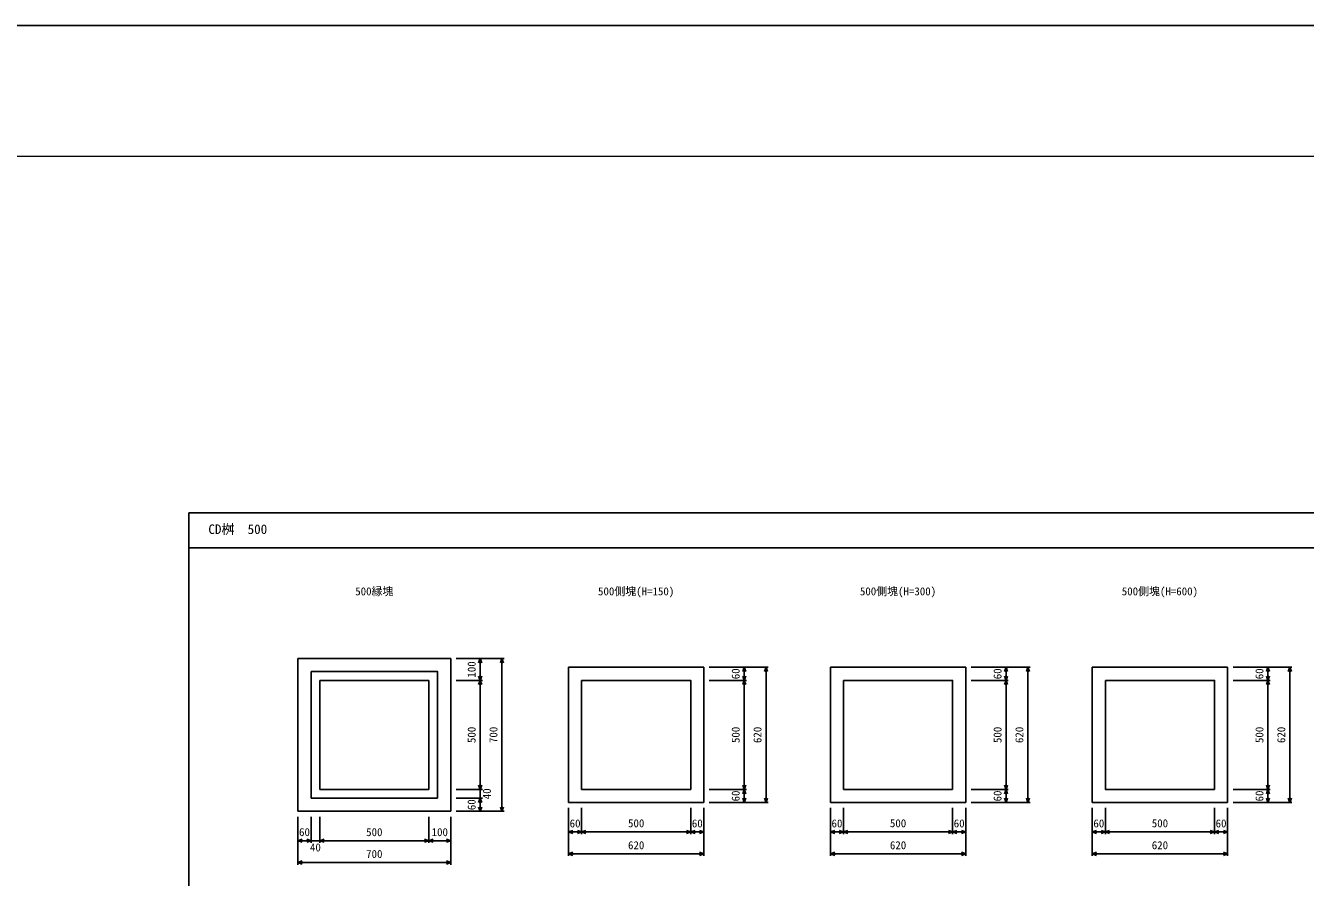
# Model space of a CAD drawing. Units: millimetres, scale not verified. Extents: x -12600 to 12600, y -8910 to 8910.
# Drawn here: x 2120 to 7985, y 5006 to 8910 of the extents above; entities that cross this region are included whole.
import ezdxf
from ezdxf.enums import TextEntityAlignment as Align

# ---------------------------------------------------------------- set-up
doc = ezdxf.new("R2010")
doc.units = ezdxf.units.MM
doc.header["$LTSCALE"] = 30
for name, color, linetype, lineweight in [('0-0_DIM', 7, 'Continuous', 25), ('0-1_Defpoints', 5, 'Continuous', 25), ('0-4_OUTLINE', 3, 'Continuous', 25), ('0-6_TXT', 7, 'Continuous', 25), ('0-7_WAKU', 3, 'Continuous', 13)]:
    doc.layers.add(name, color=color, linetype=linetype, lineweight=lineweight)
doc.styles.add('ＭＳ ゴシック', font='')
doc.styles.get('ＭＳ ゴシック').set_extended_font_data('MS Gothic')

msp = doc.modelspace()

# ---------------------------------------------------------------- linework, layer by layer
at = {"layer": '0-0_DIM'}
for p, q in [((2868.48, 6516.57), (9368.48, 6516.57)), ((4313.48, 6009.19), (4093.48, 6009.19)), ((4203.48, 6009.19), (4203.48, 5909.19)), ((4303.48, 6009.19), (4303.48, 5309.19)), ((5523.48, 5969.19), (5253.48, 5969.19)), ((5413.48, 5969.19), (5413.48, 5909.19)), ((5513.48, 5969.19), (5513.48, 5349.19)), ((6723.48, 5969.19), (6453.48, 5969.19)), ((6613.48, 5969.19), (6613.48, 5909.19)), ((6713.48, 5969.19), (6713.48, 5349.19)), ((7923.48, 5969.19), (7653.48, 5969.19)), ((7813.48, 5969.19), (7813.48, 5909.19)), ((7913.48, 5969.19), (7913.48, 5349.19)), ((4213.48, 5909.19), (4093.48, 5909.19)), ((4203.48, 5909.19), (4203.48, 5409.19)), ((5423.48, 5909.19), (5253.48, 5909.19)), ((5413.48, 5909.19), (5413.48, 5409.19)), ((6623.48, 5909.19), (6453.48, 5909.19)), ((6613.48, 5909.19), (6613.48, 5409.19)), ((7823.48, 5909.19), (7653.48, 5909.19)), ((7813.48, 5909.19), (7813.48, 5409.19)), ((4213.48, 5409.19), (4093.48, 5409.19)), ((4203.48, 5409.19), (4203.48, 5369.19)), ((5423.48, 5409.19), (5253.48, 5409.19)), ((5413.48, 5349.19), (5413.48, 5409.19)), ((6623.48, 5409.19), (6453.48, 5409.19)), ((6613.48, 5349.19), (6613.48, 5409.19)), ((7823.48, 5409.19), (7653.48, 5409.19)), ((7813.48, 5349.19), (7813.48, 5409.19)), ((4213.48, 5369.19), (4093.48, 5369.19)), ((4203.48, 5369.19), (4203.48, 5309.19)), ((5523.48, 5349.19), (5253.48, 5349.19)), ((6723.48, 5349.19), (6453.48, 5349.19)), ((7923.48, 5349.19), (7653.48, 5349.19)), ((3368.48, 5064.19), (3368.48, 5284.19)), ((3428.48, 5164.19), (3428.48, 5284.19)), ((3468.48, 5164.19), (3468.48, 5284.19)), ((3968.48, 5164.19), (3968.48, 5284.19)), ((4068.48, 5064.19), (4068.48, 5284.19)), ((4313.48, 5309.19), (4093.48, 5309.19)), ((4608.48, 5104.19), (4608.48, 5324.19)), ((4668.48, 5204.19), (4668.48, 5324.19)), ((5168.48, 5204.19), (5168.48, 5324.19)), ((5228.48, 5104.19), (5228.48, 5324.19)), ((5808.48, 5104.19), (5808.48, 5324.19)), ((5868.48, 5204.19), (5868.48, 5324.19)), ((6368.48, 5204.19), (6368.48, 5324.19)), ((6428.48, 5104.19), (6428.48, 5324.19)), ((7008.48, 5104.19), (7008.48, 5324.19)), ((7068.48, 5204.19), (7068.48, 5324.19)), ((7568.48, 5204.19), (7568.48, 5324.19)), ((7628.48, 5104.19), (7628.48, 5324.19)), ((3368.48, 5174.19), (3428.48, 5174.19)), ((3428.48, 5174.19), (3468.48, 5174.19)), ((3468.48, 5174.19), (3968.48, 5174.19)), ((3968.48, 5174.19), (4068.48, 5174.19)), ((4668.48, 5214.19), (4608.48, 5214.19)), ((4668.48, 5214.19), (5168.48, 5214.19)), ((5168.48, 5214.19), (5228.48, 5214.19)), ((5868.48, 5214.19), (5808.48, 5214.19)), ((5868.48, 5214.19), (6368.48, 5214.19)), ((6368.48, 5214.19), (6428.48, 5214.19)), ((7068.48, 5214.19), (7008.48, 5214.19)), ((7068.48, 5214.19), (7568.48, 5214.19)), ((7568.48, 5214.19), (7628.48, 5214.19)), ((4608.48, 5114.19), (5228.48, 5114.19)), ((5808.48, 5114.19), (6428.48, 5114.19)), ((7008.48, 5114.19), (7628.48, 5114.19)), ((3368.48, 5074.19), (4068.48, 5074.19))]:
    msp.add_line(p, q, dxfattribs=at)
msp.add_lwpolyline([(2868.48, 2376.57), (9368.48, 2376.57), (9368.48, 6676.57), (2868.48, 6676.57)], close=True, dxfattribs=at)
for points in [[(4210.56, 5989.73), (4203.48, 6009.19), (4196.39, 5989.73)], [(4310.56, 5989.73), (4303.48, 6009.19), (4296.39, 5989.73)], [(4210.56, 5928.65), (4203.48, 5909.19), (4196.39, 5928.65)], [(5420.56, 5949.73), (5413.48, 5969.19), (5406.39, 5949.73)], [(5420.56, 5928.65), (5413.48, 5909.19), (5406.39, 5928.65)], [(5520.56, 5949.73), (5513.48, 5969.19), (5506.39, 5949.73)], [(6620.56, 5949.73), (6613.48, 5969.19), (6606.39, 5949.73)], [(6620.56, 5928.65), (6613.48, 5909.19), (6606.39, 5928.65)], [(6720.56, 5949.73), (6713.48, 5969.19), (6706.39, 5949.73)], [(7820.56, 5949.73), (7813.48, 5969.19), (7806.39, 5949.73)], [(7820.56, 5928.65), (7813.48, 5909.19), (7806.39, 5928.65)], [(7920.56, 5949.73), (7913.48, 5969.19), (7906.39, 5949.73)], [(4210.56, 5889.73), (4203.48, 5909.19), (4196.39, 5889.73)], [(5420.56, 5889.73), (5413.48, 5909.19), (5406.39, 5889.73)], [(6620.56, 5889.73), (6613.48, 5909.19), (6606.39, 5889.73)], [(7820.56, 5889.73), (7813.48, 5909.19), (7806.39, 5889.73)], [(4210.56, 5428.65), (4203.48, 5409.19), (4196.39, 5428.65)], [(5420.56, 5428.65), (5413.48, 5409.19), (5406.39, 5428.65)], [(5420.56, 5389.73), (5413.48, 5409.19), (5406.39, 5389.73)], [(6620.56, 5428.65), (6613.48, 5409.19), (6606.39, 5428.65)], [(6620.56, 5389.73), (6613.48, 5409.19), (6606.39, 5389.73)], [(7820.56, 5428.65), (7813.48, 5409.19), (7806.39, 5428.65)], [(7820.56, 5389.73), (7813.48, 5409.19), (7806.39, 5389.73)], [(4210.56, 5349.73), (4203.48, 5369.19), (4196.39, 5349.73)], [(5420.56, 5368.65), (5413.48, 5349.19), (5406.39, 5368.65)], [(5520.56, 5368.65), (5513.48, 5349.19), (5506.39, 5368.65)], [(6620.56, 5368.65), (6613.48, 5349.19), (6606.39, 5368.65)], [(6720.56, 5368.65), (6713.48, 5349.19), (6706.39, 5368.65)], [(7820.56, 5368.65), (7813.48, 5349.19), (7806.39, 5368.65)], [(7920.56, 5368.65), (7913.48, 5349.19), (7906.39, 5368.65)], [(4210.56, 5328.65), (4203.48, 5309.19), (4196.39, 5328.65)], [(4310.56, 5328.65), (4303.48, 5309.19), (4296.39, 5328.65)], [(4627.93, 5207.1), (4608.48, 5214.19), (4627.93, 5221.27)], [(4649.02, 5207.1), (4668.48, 5214.19), (4649.02, 5221.27)], [(4687.93, 5207.1), (4668.48, 5214.19), (4687.93, 5221.27)], [(5149.02, 5207.1), (5168.48, 5214.19), (5149.02, 5221.27)], [(5187.93, 5207.1), (5168.48, 5214.19), (5187.93, 5221.27)], [(5209.02, 5207.1), (5228.48, 5214.19), (5209.02, 5221.27)], [(5827.93, 5207.1), (5808.48, 5214.19), (5827.93, 5221.27)], [(5849.02, 5207.1), (5868.48, 5214.19), (5849.02, 5221.27)], [(5887.93, 5207.1), (5868.48, 5214.19), (5887.93, 5221.27)], [(6349.02, 5207.1), (6368.48, 5214.19), (6349.02, 5221.27)], [(6387.93, 5207.1), (6368.48, 5214.19), (6387.93, 5221.27)], [(6409.02, 5207.1), (6428.48, 5214.19), (6409.02, 5221.27)], [(7027.93, 5207.1), (7008.48, 5214.19), (7027.93, 5221.27)], [(7049.02, 5207.1), (7068.48, 5214.19), (7049.02, 5221.27)], [(7087.93, 5207.1), (7068.48, 5214.19), (7087.93, 5221.27)], [(7549.02, 5207.1), (7568.48, 5214.19), (7549.02, 5221.27)], [(7587.93, 5207.1), (7568.48, 5214.19), (7587.93, 5221.27)], [(7609.02, 5207.1), (7628.48, 5214.19), (7609.02, 5221.27)], [(3387.93, 5167.1), (3368.48, 5174.19), (3387.93, 5181.27)], [(3409.02, 5167.1), (3428.48, 5174.19), (3409.02, 5181.27)], [(3487.93, 5167.1), (3468.48, 5174.19), (3487.93, 5181.27)], [(3949.02, 5167.1), (3968.48, 5174.19), (3949.02, 5181.27)], [(3987.93, 5167.1), (3968.48, 5174.19), (3987.93, 5181.27)], [(4049.02, 5167.1), (4068.48, 5174.19), (4049.02, 5181.27)], [(4627.93, 5107.1), (4608.48, 5114.19), (4627.93, 5121.27)], [(5209.02, 5107.1), (5228.48, 5114.19), (5209.02, 5121.27)], [(5827.93, 5107.1), (5808.48, 5114.19), (5827.93, 5121.27)], [(6409.02, 5107.1), (6428.48, 5114.19), (6409.02, 5121.27)], [(7027.93, 5107.1), (7008.48, 5114.19), (7027.93, 5121.27)], [(7609.02, 5107.1), (7628.48, 5114.19), (7609.02, 5121.27)], [(3387.93, 5067.1), (3368.48, 5074.19), (3387.93, 5081.27)], [(4049.02, 5067.1), (4068.48, 5074.19), (4049.02, 5081.27)]]:
    msp.add_lwpolyline(points, dxfattribs=at)
at = {"layer": '0-1_Defpoints'}
msp.add_lwpolyline([(-12600, -8910), (12600, -8910), (12600, 8910), (-12600, 8910)], close=True, dxfattribs=at)
at = {"layer": '0-4_OUTLINE'}
for p, q in [((3368.48, 6009.19), (3368.48, 5309.19)), ((3428.48, 5949.19), (3428.48, 5369.19)), ((4608.48, 5969.19), (4608.48, 5349.19)), ((4608.48, 5969.19), (5228.48, 5969.19)), ((5228.48, 5969.19), (5228.48, 5349.19)), ((5808.48, 5969.19), (5808.48, 5349.19)), ((5808.48, 5969.19), (6428.48, 5969.19)), ((6428.48, 5969.19), (6428.48, 5349.19)), ((7008.48, 5969.19), (7008.48, 5349.19)), ((7008.48, 5969.19), (7628.48, 5969.19)), ((7628.48, 5969.19), (7628.48, 5349.19)), ((3468.48, 5909.19), (3468.48, 5409.19)), ((3468.48, 5909.19), (3968.48, 5909.19)), ((3968.48, 5909.19), (3968.48, 5409.19)), ((3468.48, 5409.19), (3968.48, 5409.19)), ((3428.48, 5369.19), (4008.48, 5369.19)), ((4608.48, 5349.19), (5228.48, 5349.19)), ((5808.48, 5349.19), (6428.48, 5349.19)), ((7008.48, 5349.19), (7628.48, 5349.19)), ((3368.48, 5309.19), (4068.48, 5309.19))]:
    msp.add_line(p, q, dxfattribs=at)
for points in [[(3368.48, 6009.19), (4068.48, 6009.19), (4068.48, 5309.19)], [(3428.48, 5949.19), (4008.48, 5949.19), (4008.48, 5369.19)], [(4668.48, 5909.19), (4668.48, 5409.19), (5168.48, 5409.19)], [(4668.48, 5909.19), (5168.48, 5909.19), (5168.48, 5409.19)], [(5868.48, 5909.19), (5868.48, 5409.19), (6368.48, 5409.19)], [(5868.48, 5909.19), (6368.48, 5909.19), (6368.48, 5409.19)], [(7068.48, 5909.19), (7068.48, 5409.19), (7568.48, 5409.19)], [(7068.48, 5909.19), (7568.48, 5909.19), (7568.48, 5409.19)]]:
    msp.add_lwpolyline(points, dxfattribs=at)
at = {"layer": '0-7_WAKU'}
msp.add_lwpolyline([(-12000, -8310), (12000, -8310), (12000, 8310), (-12000, 8310)], close=True, dxfattribs=at)

# ---------------------------------------------------------------- texts
at = {"layer": '0-0_DIM', "style": 'ＭＳ ゴシック'}
for s, p in [('100', (4193.48, 5921.69)), ('60', (5403.48, 5914.19)), ('60', (6603.48, 5914.19)), ('60', (7803.48, 5914.19)), ('500', (4193.48, 5621.69)), ('700', (4293.48, 5621.69)), ('500', (5403.48, 5621.69)), ('620', (5503.48, 5621.69)), ('500', (6603.48, 5621.69)), ('620', (6703.48, 5621.69)), ('500', (7803.48, 5621.69)), ('620', (7903.48, 5621.69)), ('40', (4263.48, 5364.19)), ('60', (5403.48, 5354.19)), ('60', (6603.48, 5354.19)), ('60', (7803.48, 5354.19)), ('60', (4193.48, 5314.19))]:
    msp.add_text(s, height=36.66, rotation=90, dxfattribs=at).set_placement(p, align=Align.BOTTOM_LEFT)
for s, p in [('60', (3373.48, 5184.19)), ('500', (3680.98, 5184.19)), ('100', (3980.98, 5184.19)), ('60', (4613.48, 5224.19)), ('500', (4880.98, 5224.87)), ('60', (5173.48, 5224.19)), ('60', (5813.48, 5224.19)), ('500', (6080.98, 5224.87)), ('60', (6373.48, 5224.19)), ('60', (7013.48, 5224.19)), ('500', (7280.98, 5224.87)), ('60', (7573.48, 5224.19)), ('40', (3423.48, 5114.19)), ('620', (4880.98, 5124.19)), ('620', (6080.98, 5124.19)), ('620', (7280.98, 5124.19)), ('700', (3680.98, 5084.19))]:
    msp.add_text(s, height=36.66, dxfattribs=at).set_placement(p, align=Align.BOTTOM_LEFT)
at = {"layer": '0-6_TXT', "style": 'ＭＳ ゴシック'}
for s, height, p in [('CD桝\u3000500', 43.99, (2957.98, 6566.57)), ('500縁塊', 36.66, (3630.98, 6287.77)), ('500側塊(H=150)', 36.66, (4743.48, 6287.77)), ('500側塊(H=300)', 36.66, (5943.48, 6287.77)), ('500側塊(H=600)', 36.66, (7143.48, 6287.77))]:
    msp.add_text(s, height=height, dxfattribs=at).set_placement(p, align=Align.BOTTOM_LEFT)

doc.saveas('drawing.dxf')
